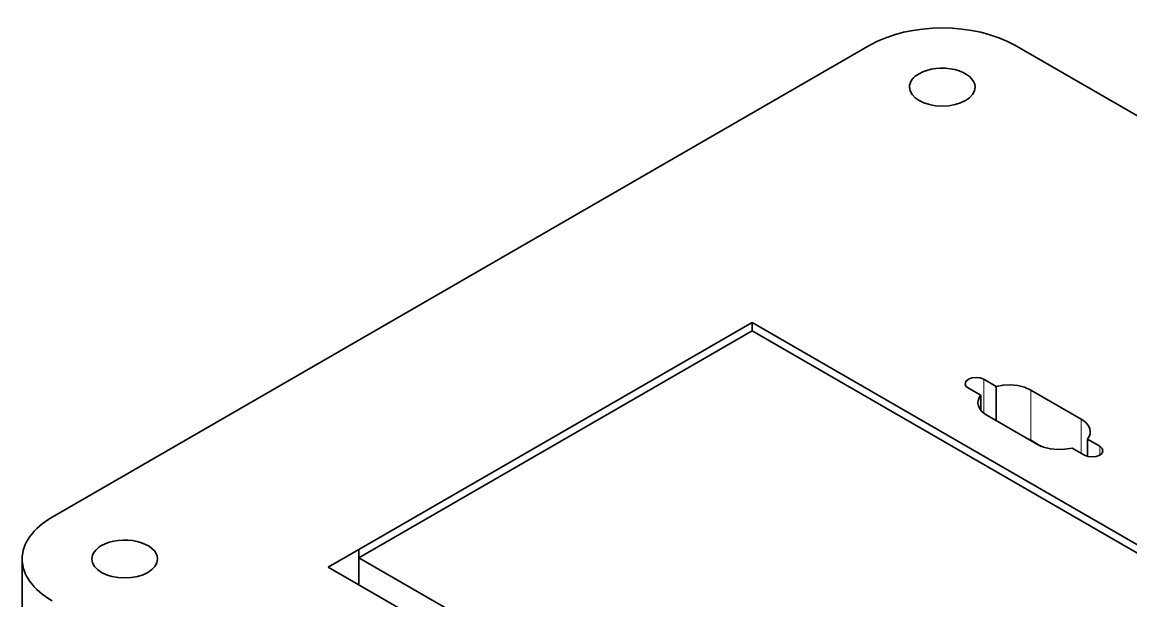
# Model space of a CAD drawing. Extents: x 321 to 857, y 218 to 648.
# Drawn here: x 654.2 to 708.3, y 619.9 to 648.1 of the extents above; entities that cross this region are included whole.
import ezdxf

# ---------------------------------------------------------------- set-up
doc = ezdxf.new("R2010")
doc.units = 0

msp = doc.modelspace()

# ---------------------------------------------------------------- linework, layer by layer
at = {"color": 7, "lineweight": 35}
for p, q in [((695.572, 646.996), (655.705, 623.979)), ((749.142, 620.149), (702.643, 646.996)), ((689.839, 633.474), (670.665, 622.405)), ((725.734, 612.75), (689.839, 633.474)), ((689.839, 633.066), (670.665, 621.996)), ((725.381, 612.546), (689.839, 633.066)), ((706.206, 601.477), (670.665, 621.996)), ((669.164, 621.539), (705.06, 600.814))]:
    msp.add_line(p, q, dxfattribs=at)
at = {"color": 7, "lineweight": 35, "ltscale": 0.010207}
msp.add_line((689.839, 633.474), (689.839, 633.066), dxfattribs=at)
at = {"color": 7, "lineweight": 35, "ltscale": 0.017328}
for p, q in [((701.731, 630.354), (701.131, 630.701)), ((700.383, 630.269), (700.983, 629.922))]:
    msp.add_line(p, q, dxfattribs=at)
at = {"color": 7, "lineweight": 13, "ltscale": 0.041248}
msp.add_line((701.131, 630.701), (701.131, 629.051), dxfattribs=at)
at = {"color": 7, "lineweight": 35, "ltscale": 0.01812}
msp.add_line((700.983, 629.922), (700.983, 629.198), dxfattribs=at)
at = {"color": 7, "lineweight": 35, "ltscale": 0.041631}
msp.add_line((701.731, 630.354), (701.731, 628.689), dxfattribs=at)
at = {"color": 7, "lineweight": 35, "ltscale": 0.071083}
for p, q in [((705.884, 628.758), (703.422, 630.18)), ((701.286, 628.946), (703.748, 627.525))]:
    msp.add_line(p, q, dxfattribs=at)
at = {"color": 7, "lineweight": 13, "ltscale": 0.061238}
msp.add_line((703.422, 630.18), (703.422, 627.73), dxfattribs=at)
at = {"color": 7, "lineweight": 13, "ltscale": 0.041632}
msp.add_line((705.884, 628.758), (705.884, 627.093), dxfattribs=at)
at = {"color": 7, "lineweight": 35, "ltscale": 0.014939}
msp.add_line((703.939, 627.431), (703.422, 627.73), dxfattribs=at)
at = {"color": 7, "lineweight": 35, "ltscale": 0.017334}
for p, q in [((706.788, 627.435), (706.187, 627.782)), ((705.439, 627.35), (706.039, 627.003))]:
    msp.add_line(p, q, dxfattribs=at)
at = {"color": 7, "lineweight": 35, "ltscale": 0.020975}
msp.add_line((706.187, 627.782), (706.187, 626.943), dxfattribs=at)
at = {"color": 7, "lineweight": 13, "ltscale": 0.010802}
msp.add_line((706.788, 627.435), (706.788, 627.003), dxfattribs=at)
at = {"color": 7, "lineweight": 35, "ltscale": 0.043305}
msp.add_line((670.664, 622.405), (669.164, 621.539), dxfattribs=at)
at = {"color": 7, "lineweight": 35, "ltscale": 0.043304}
msp.add_line((670.664, 622.405), (670.664, 620.673), dxfattribs=at)
at = {"color": 7, "lineweight": 35, "ltscale": 2.6692e-05}
msp.add_line((670.665, 622.405), (670.664, 622.405), dxfattribs=at)
at = {"color": 7, "lineweight": 35, "ltscale": 0.010205}
msp.add_line((670.665, 622.405), (670.665, 621.996), dxfattribs=at)
at = {"color": 7, "lineweight": 35, "ltscale": 0.061237}
msp.add_line((654.241, 619.488), (654.241, 621.937), dxfattribs=at)
at = {"color": 7, "lineweight": 35}
for points in [[(700.383, 630.701), (700.266, 630.6), (700.227, 630.485)], [(700.227, 630.485), (700.266, 630.37), (700.383, 630.269)], [(701.131, 630.701), (700.956, 630.768), (700.757, 630.791), (700.558, 630.768), (700.383, 630.701)], [(703.422, 630.18), (703.124, 630.313), (702.789, 630.397), (702.435, 630.432), (702.077, 630.418), (701.731, 630.354)], [(700.847, 629.559), (700.868, 629.412), (700.933, 629.268), (701.042, 629.131), (701.151, 629.035), (701.286, 628.946)], [(706.323, 628.145), (706.302, 628.292), (706.237, 628.436), (706.128, 628.573), (706.019, 628.669), (705.884, 628.758)], [(703.748, 627.525), (704.046, 627.391), (704.381, 627.307), (704.735, 627.272), (705.093, 627.287), (705.439, 627.35)], [(706.943, 627.219), (706.904, 627.334), (706.788, 627.435)], [(706.788, 627.003), (706.904, 627.104), (706.943, 627.219)], [(706.039, 627.003), (706.214, 626.936), (706.414, 626.914), (706.613, 626.936), (706.788, 627.003)]]:
    msp.add_lwpolyline(points, dxfattribs=at)
for centre, radius, start, end in [((701.434, 629.545), 0.587, 140.0509, 178.598), ((702.627, 626.345), 1.596, 60.1529, 67.7758), ((705.736, 628.159), 0.588, 320.0514, 358.5986)]:
    msp.add_arc(centre, radius, start, end, dxfattribs=at)
for centre, major_axis, start_param, end_param in [((699.108, 644.954), (5, 0), 0.785398, 2.356194), ((699.108, 644.954), (1.6, 0), 2.356194, 3.141593), ((699.108, 644.954), (1.6, 0), 0, 2.356194), ((699.108, 644.954), (1.6, 0), 3.141593, 6.283185), ((659.241, 621.937), (5, 0), 2.356194, 3.141593), ((659.241, 621.937), (1.6, 0), 0, 2.356194), ((659.241, 621.937), (1.6, 0), 2.356194, 3.141593), ((659.241, 621.937), (5, 0), 3.141593, 3.926991), ((659.241, 621.937), (1.6, 0), 3.141593, 6.283185)]:
    msp.add_ellipse(centre, major_axis=major_axis, ratio=0.57735, start_param=start_param, end_param=end_param, dxfattribs=at)

doc.saveas('drawing.dxf')
